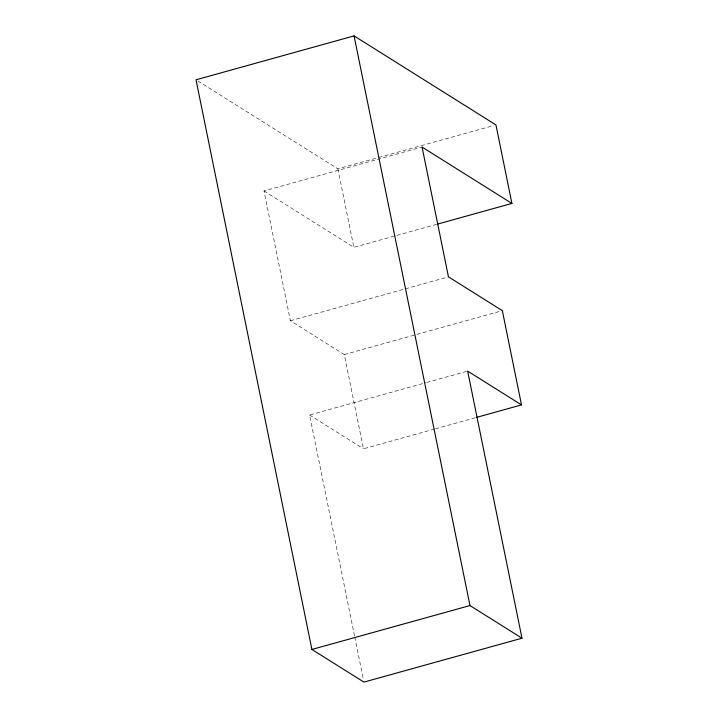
<?xml version="1.0" encoding="UTF-8"?>
<svg xmlns="http://www.w3.org/2000/svg" width="718" height="718" viewBox="0 0 718 718"><rect width="100%" height="100%" fill="white"/><g stroke="black" fill="none" stroke-linecap="round" stroke-linejoin="round"><path stroke-width="0.54" stroke-dasharray="3.59 2.69" d="M197.908 80.99L337.882 168.829L377.668 157.781M378.745 157.484L493.796 125.524M434.417 429.095L363.452 448.804L344.281 354.557L290.404 320.758L264 190.943L422.058 147.046M264 190.943L353.857 247.333L436.652 224.339M290.404 320.758L448.472 276.852M344.281 354.557L502.34 310.661M354.53 635.933L309.584 415.004L425.711 382.748M426.788 382.452L467.642 371.098M435.494 428.799L475.28 417.75M309.584 415.004L363.452 448.804M337.882 168.829L353.857 247.333M354.755 637.037L363.479 679.901"/><path stroke-width="1.08" d="M437.729 224.043L511.916 203.436L495.95 124.932L354.073 35.9L196.014 79.797L311.908 649.458L363.927 682.1L521.986 638.203L467.642 371.098L521.51 404.907L476.357 417.445M311.908 649.458L469.976 605.561L521.986 638.203M511.916 203.436L422.058 147.046L448.472 276.852L502.34 310.661L521.51 404.907M354.073 35.9L469.976 605.561"/></g></svg>
